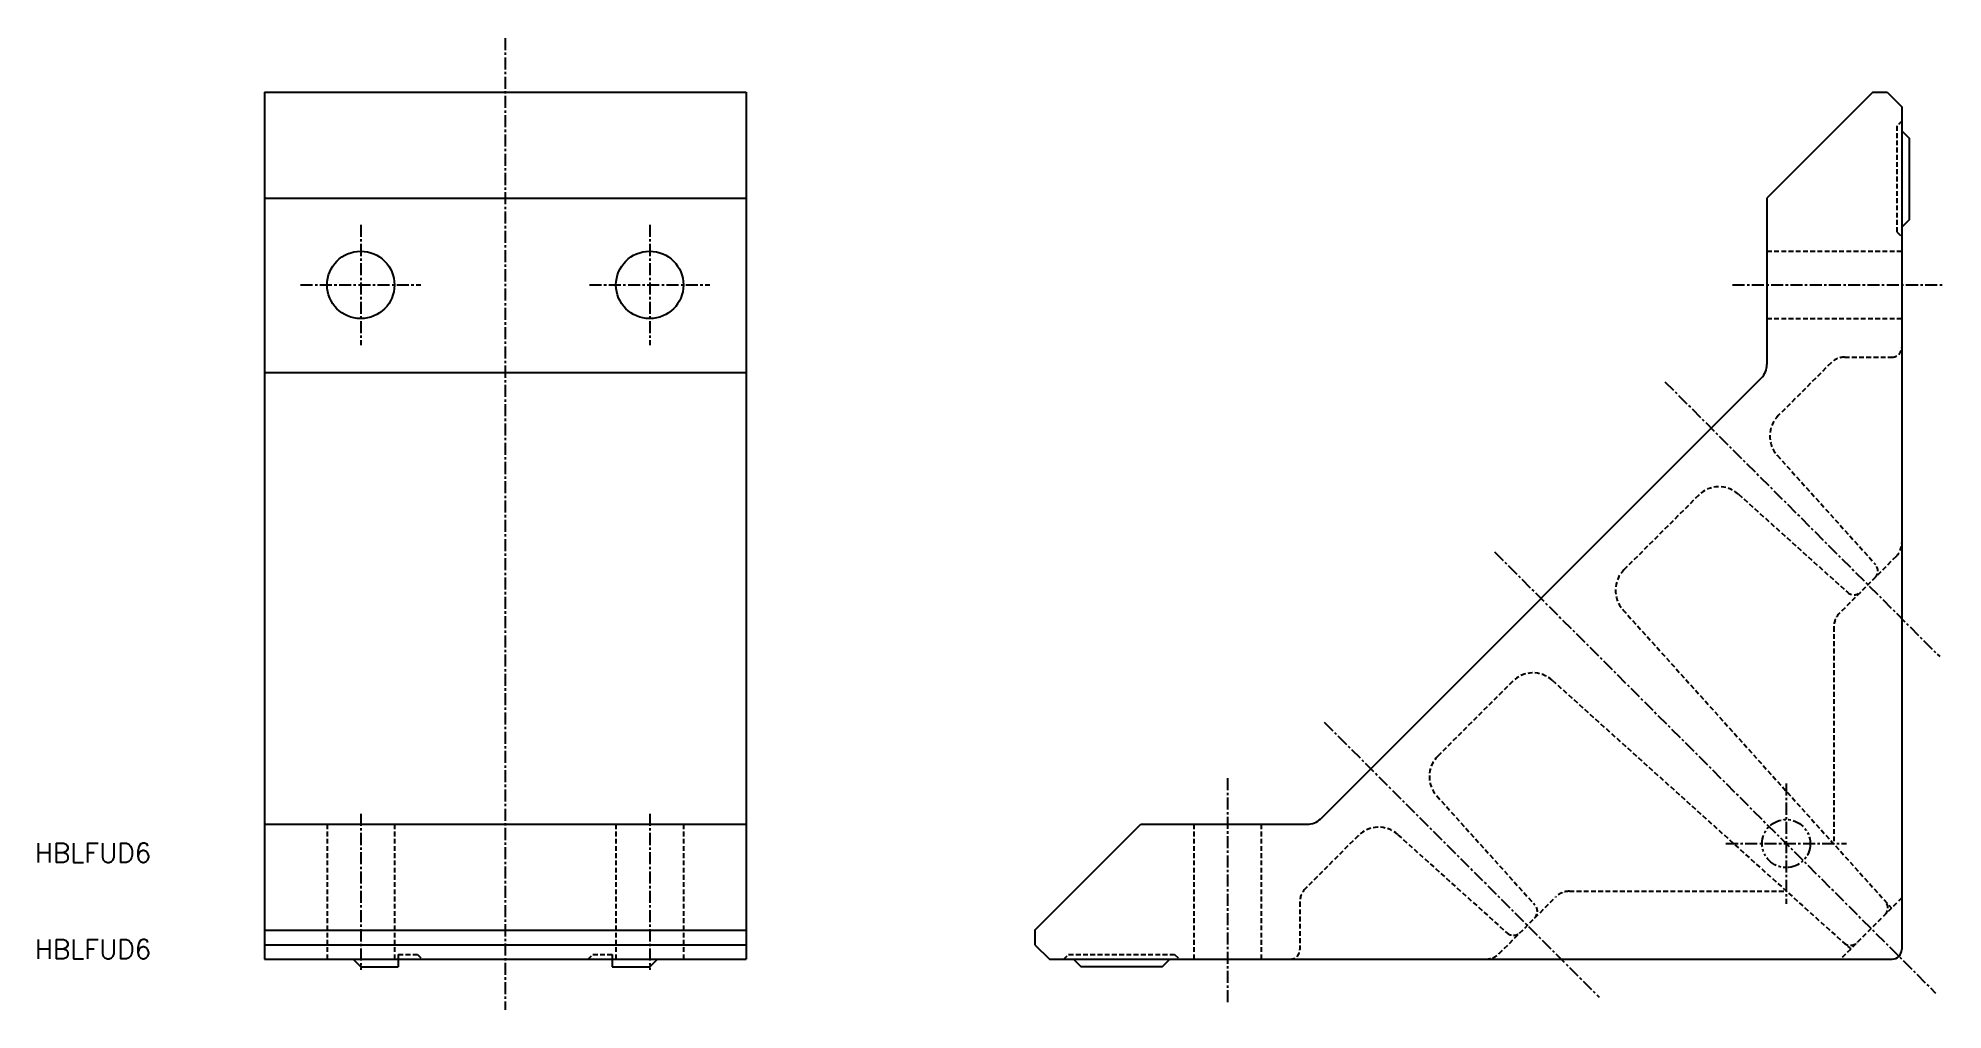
# Model space of a CAD drawing. Extents: x -49 to 149, y -66 to 35.
import ezdxf

# ---------------------------------------------------------------- set-up
doc = ezdxf.new("R2010")
doc.units = 0
for name, pattern in [('CENTER', [2, 1.25, -0.25, 0.25, -0.25]), ('DASHED', [0.75, 0.5, -0.25]), ('PHANTOM', [2.5, 1.25, -0.25, 0.25, -0.25, 0.25, -0.25])]:
    doc.linetypes.add(name, pattern=pattern)
doc.layers.get('0').update_dxf_attribs({"linetype": 'CONTINUOUS'})
doc.layers.add('CENTER', color=1, linetype='CENTER')
doc.styles.get("Standard").update_dxf_attribs({"font": 'txt.shx', "bigfont": 'bigfont.shx'})

msp = doc.modelspace()

# ---------------------------------------------------------------- linework, layer by layer
at = {"color": 7, "linetype": 'CONTINUOUS'}
for p, q in [((-25, 29.09), (-25, -60.91)), ((-25, 29.09), (25, 29.09)), ((25, 29.09), (25, -60.91)), ((142, 29.09), (131, 18.09)), ((142, 29.09), (143.5, 29.09)), ((143.5, 29.09), (145, 27.59)), ((145, 27.59), (145, -59.91)), ((145, 25.09), (145.8, 24.29)), ((145.8, 15.89), (145.8, 24.29)), ((-25, 18.09), (25, 18.09)), ((131, 18.09), (131, 0.83)), ((145.8, 15.89), (145, 15.09)), ((-25, 0), (25, 0)), ((130.41, -0.59), (84.67, -46.33)), ((-25, -46.91), (25, -46.91)), ((55, -57.91), (66, -46.91)), ((66, -46.91), (83.26, -46.91)), ((-25, -57.91), (25, -57.91)), ((55, -57.91), (55, -59.41)), ((-25, -59.41), (25, -59.41)), ((-25, -60.91), (25, -60.91)), ((-15.8, -60.91), (-15, -61.71)), ((-11.1, -60.91), (-11.1, -61.71)), ((11.1, -60.91), (11.1, -61.71)), ((15, -61.71), (15.8, -60.91)), ((55, -59.41), (56.5, -60.91)), ((56.5, -60.91), (144, -60.91)), ((59, -60.91), (59.8, -61.71)), ((68.2, -61.71), (69, -60.91)), ((-15, -61.71), (-11.1, -61.71)), ((11.1, -61.71), (15, -61.71)), ((68.2, -61.71), (59.8, -61.71))]:
    msp.add_line(p, q, dxfattribs=at)
at = {"color": 3, "linetype": 'DASHED'}
for p, q in [((145, 26.09), (144.5, 25.59)), ((144.5, 25.59), (144.5, 14.59)), ((144.5, 14.59), (145, 14.09)), ((131, 12.59), (145, 12.59)), ((131, 5.59), (145, 5.59)), ((137.66, 1), (132.18, -4.48)), ((139.07, 1.59), (144, 1.59)), ((132.07, -8.6), (142.26, -19.92)), ((123.92, -12.74), (116.15, -20.5)), ((128.05, -12.63), (139.37, -22.82)), ((144.41, -19.11), (138.54, -24.99)), ((116.05, -24.63), (143.94, -55.61)), ((137.95, -26.41), (137.95, -48.96)), ((104.59, -32.07), (96.83, -39.83)), ((108.72, -31.96), (139.7, -59.85)), ((96.72, -43.96), (106.91, -55.28)), ((-18.5, -46.91), (-18.5, -60.91)), ((-11.5, -46.91), (-11.5, -60.91)), ((11.5, -46.91), (11.5, -60.91)), ((18.5, -46.91), (18.5, -60.91)), ((71.5, -46.91), (71.5, -60.91)), ((78.5, -46.91), (78.5, -60.91)), ((88.56, -48.09), (83.09, -53.57)), ((92.69, -47.99), (104.01, -58.18)), ((82.5, -54.99), (82.5, -59.91)), ((103.2, -60.33), (109.08, -54.45)), ((110.49, -53.86), (133.04, -53.86)), ((145, -54.55), (138.64, -60.91)), ((-11.1, -60.41), (-11.1, -60.91)), ((-11.1, -60.41), (-9.1, -60.41)), ((-9.1, -60.41), (-8.6, -60.91)), ((8.6, -60.91), (9.1, -60.41)), ((9.1, -60.41), (11.1, -60.41)), ((11.1, -60.41), (11.1, -60.91)), ((58, -60.91), (58.5, -60.41)), ((58.5, -60.41), (69.5, -60.41)), ((69.5, -60.41), (70, -60.91))]:
    msp.add_line(p, q, dxfattribs=at)
at = {"color": 7, "linetype": 'CONTINUOUS'}
for centre in [(-15, 9.09), (15, 9.09)]:
    msp.add_circle(centre, 3.5, dxfattribs=at)
at = {"color": 7, "linetype": 'PHANTOM'}
msp.add_circle((133, -48.91), 2.5, dxfattribs=at)
at = {"color": 3, "linetype": 'DASHED'}
for centre, radius, start, end in [((144, 2.59), 1, 270, 0), ((139.07, -0.41), 2, 90, 135), ((134.3, -6.6), 3, 135, 222), ((126.04, -14.86), 3, 48, 135), ((143, -17.7), 2, 315, 0), ((118.28, -22.62), 3, 135, 222), ((141.52, -20.59), 1, 315, 42), ((140.03, -22.08), 1, 228, 315), ((139.95, -26.41), 2, 135, 180), ((106.71, -34.19), 3, 48, 135), ((98.95, -41.95), 3, 135, 222), ((90.68, -50.21), 3, 48, 135), ((84.5, -54.99), 2, 135, 180), ((106.17, -55.95), 1, 315, 42), ((110.49, -55.86), 2, 90, 135), ((142.56, -55.57), 1, 315, 42), ((104.68, -57.43), 1, 228, 315), ((139.66, -58.47), 1, 228, 315), ((81.5, -59.91), 1, 270, 0), ((101.79, -58.91), 2, 270, 315)]:
    msp.add_arc(centre, radius, start, end, dxfattribs=at)
at = {"color": 7, "linetype": 'CONTINUOUS'}
for centre, radius, start, end in [((129, 0.83), 2, 315, 0), ((83.26, -44.91), 2, 270, 315), ((144, -59.91), 1, 270, 0)]:
    msp.add_arc(centre, radius, start, end, dxfattribs=at)
at = {"layer": 'CENTER', "color": 1, "linetype": 'CENTER'}
for p, q in [((0, 34.71), (0, -66.18)), ((-15, 15.34), (-15, 2.84)), ((15, 15.34), (15, 2.84)), ((-21.25, 9.09), (-8.75, 9.09)), ((8.75, 9.09), (21.25, 9.09)), ((127.44, 9.09), (149.27, 9.09)), ((120.4, -0.96), (148.94, -29.49)), ((102.72, -18.63), (148.52, -64.43)), ((85.04, -36.31), (113.58, -64.85)), ((75, -42.13), (75, -65.38)), ((133, -42.66), (133, -55.16)), ((-15, -45.81), (-15, -62.01)), ((15, -45.81), (15, -62.01)), ((126.75, -48.91), (139.25, -48.91))]:
    msp.add_line(p, q, dxfattribs=at)

# ---------------------------------------------------------------- texts
at = {"color": 7, "linetype": 'CONTINUOUS'}
for p in [(-48.85, -50.88), (-48.85, -60.88)]:
    msp.add_text('HBLFUD6', height=2, dxfattribs=at).set_placement(p)

doc.saveas('drawing.dxf')
